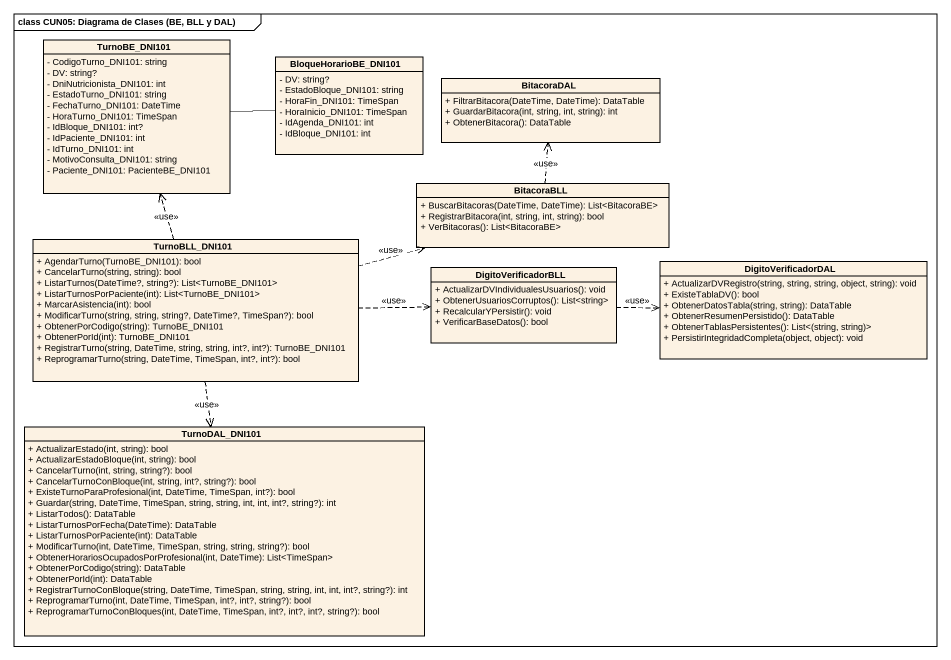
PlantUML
@startuml
mainframe class CUN05: Diagrama de Clases (BE, BLL y DAL)
hide circle
hide empty members
skinparam classAttributeIconSize 0
class TurnoBE_DNI101 {
  - CodigoTurno_DNI101: string
  - DV: string?
  - DniNutricionista_DNI101: int
  - EstadoTurno_DNI101: string
  - FechaTurno_DNI101: DateTime
  - HoraTurno_DNI101: TimeSpan
  - IdBloque_DNI101: int?
  - IdPaciente_DNI101: int
  - IdTurno_DNI101: int
  - MotivoConsulta_DNI101: string
  - Paciente_DNI101: PacienteBE_DNI101
}
class BloqueHorarioBE_DNI101 {
  - DV: string?
  - EstadoBloque_DNI101: string
  - HoraFin_DNI101: TimeSpan
  - HoraInicio_DNI101: TimeSpan
  - IdAgenda_DNI101: int
  - IdBloque_DNI101: int
}
class BitacoraDAL {
  + FiltrarBitacora(DateTime, DateTime): DataTable
  + GuardarBitacora(int, string, int, string): int
  + ObtenerBitacora(): DataTable
}
class BitacoraBLL {
  + BuscarBitacoras(DateTime, DateTime): List<BitacoraBE>
  + RegistrarBitacora(int, string, int, string): bool
  + VerBitacoras(): List<BitacoraBE>
}
class TurnoBLL_DNI101 {
  + AgendarTurno(TurnoBE_DNI101): bool
  + CancelarTurno(string, string): bool
  + ListarTurnos(DateTime?, string?): List<TurnoBE_DNI101>
  + ListarTurnosPorPaciente(int): List<TurnoBE_DNI101>
  + MarcarAsistencia(int): bool
  + ModificarTurno(string, string, string?, DateTime?, TimeSpan?): bool
  + ObtenerPorCodigo(string): TurnoBE_DNI101
  + ObtenerPorId(int): TurnoBE_DNI101
  + RegistrarTurno(string, DateTime, string, string, int?, int?): TurnoBE_DNI101
  + ReprogramarTurno(string, DateTime, TimeSpan, int?, int?): bool
}
class DigitoVerificadorBLL {
  + ActualizarDVIndividualesUsuarios(): void
  + ObtenerUsuariosCorruptos(): List<string>
  + RecalcularYPersistir(): void
  + VerificarBaseDatos(): bool
}
class DigitoVerificadorDAL {
  + ActualizarDVRegistro(string, string, string, object, string): void
  + ExisteTablaDV(): bool
  + ObtenerDatosTabla(string, string): DataTable
  + ObtenerResumenPersistido(): DataTable
  + ObtenerTablasPersistentes(): List<(string, string)>
  + PersistirIntegridadCompleta(object, object): void
}
class TurnoDAL_DNI101 {
  + ActualizarEstado(int, string): bool
  + ActualizarEstadoBloque(int, string): bool
  + CancelarTurno(int, string, string?): bool
  + CancelarTurnoConBloque(int, string, int?, string?): bool
  + ExisteTurnoParaProfesional(int, DateTime, TimeSpan, int?): bool
  + Guardar(string, DateTime, TimeSpan, string, string, int, int, int?, string?): int
  + ListarTodos(): DataTable
  + ListarTurnosPorFecha(DateTime): DataTable
  + ListarTurnosPorPaciente(int): DataTable
  + ModificarTurno(int, DateTime, TimeSpan, string, string, string?): bool
  + ObtenerHorariosOcupadosPorProfesional(int, DateTime): List<TimeSpan>
  + ObtenerPorCodigo(string): DataTable
  + ObtenerPorId(int): DataTable
  + RegistrarTurnoConBloque(string, DateTime, TimeSpan, string, string, int, int, int?, string?): int
  + ReprogramarTurno(int, DateTime, TimeSpan, int?, int?, string?): bool
  + ReprogramarTurnoConBloques(int, DateTime, TimeSpan, int?, int?, int?, string?): bool
}
TurnoBE_DNI101 -right- BloqueHorarioBE_DNI101
BitacoraBLL .up.> BitacoraDAL : <<use>>
TurnoBLL_DNI101 .up.> TurnoBE_DNI101 : <<use>>
TurnoBLL_DNI101 .right.> BitacoraBLL : <<use>>
TurnoBLL_DNI101 .right.> DigitoVerificadorBLL : <<use>>
TurnoBLL_DNI101 ..> TurnoDAL_DNI101 : <<use>>
DigitoVerificadorBLL .right.> DigitoVerificadorDAL : <<use>>
@enduml
